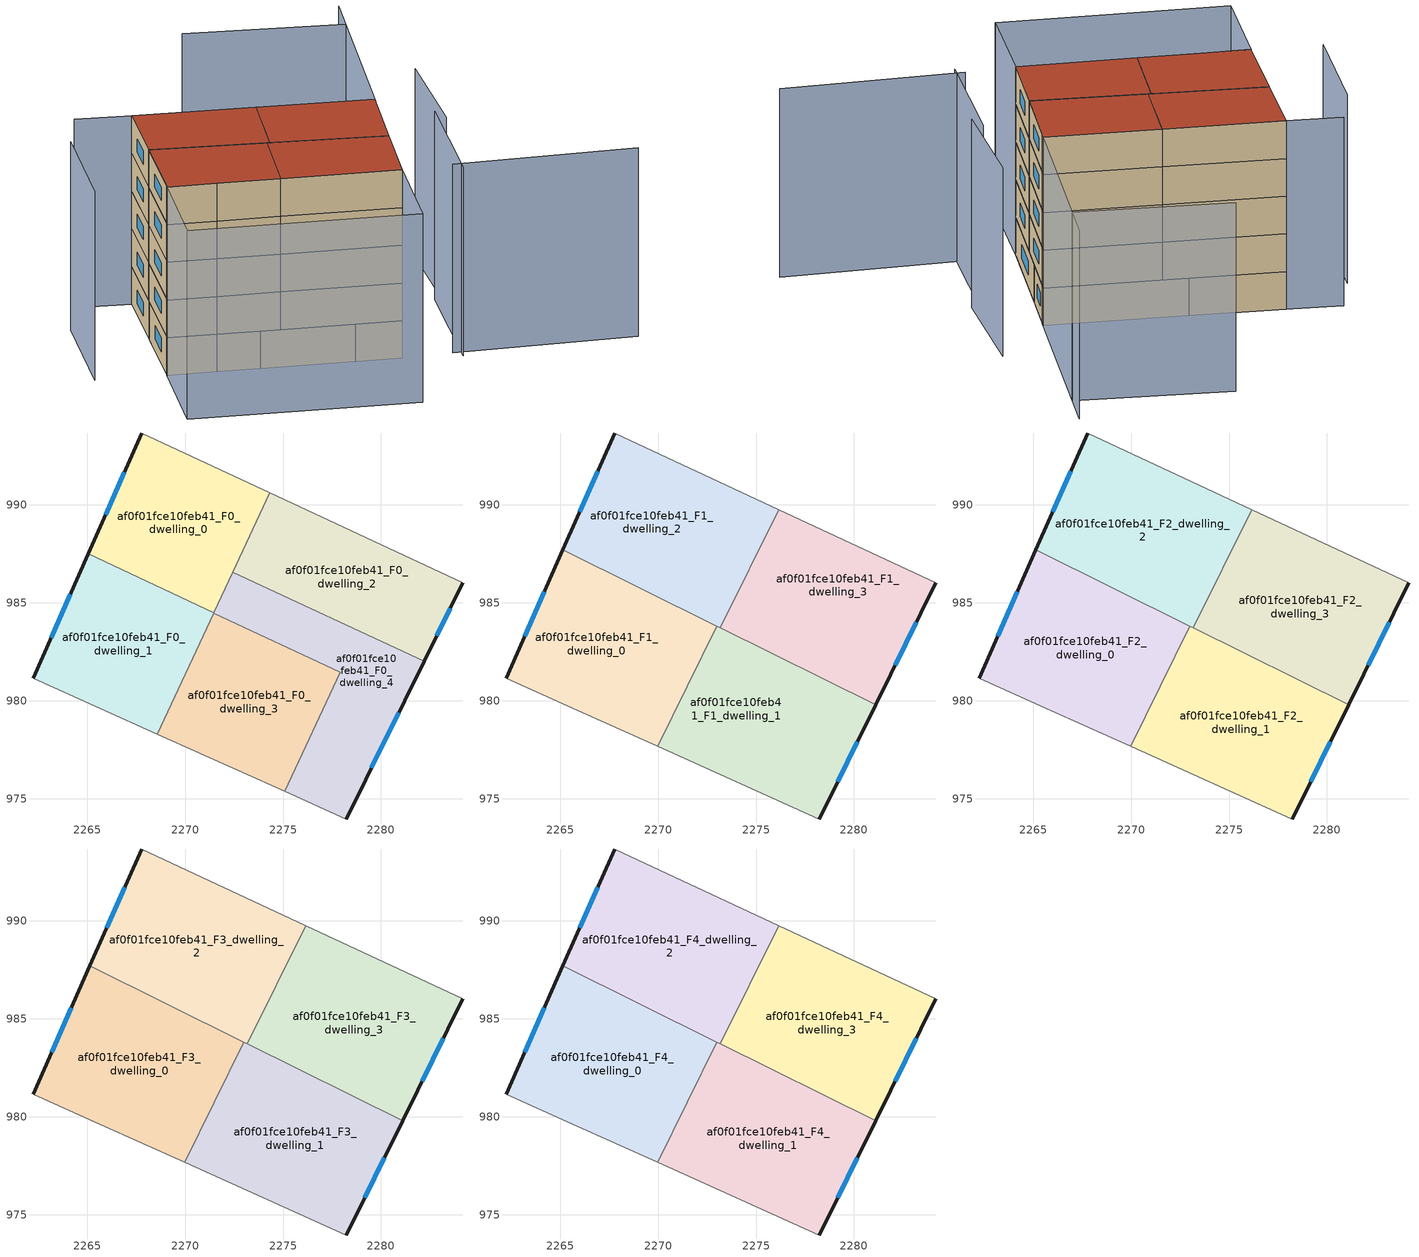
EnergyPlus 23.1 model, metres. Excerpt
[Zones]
af0f01fce10feb41_F0_dwelling_0
 floor ground (EU_floor_Construction): 2274.33,990.61 2271.47,984.49 2265.05,987.49 2267.78,993.66 z0
 wall outside (EU_wall_Construction): 2267.78,993.66 2265.05,987.49 z0:3
 wall to af0f01fce10feb41_F0_dwelling_1 (EU_wall_Construction): 2265.05,987.49 2271.47,984.49 z0:3
 wall adiabatic (EU_wall_Construction): 2274.33,990.61 2267.78,993.66 z0:3
 wall to af0f01fce10feb41_F0_dwelling_2 (EU_wall_Construction): 2272.44,986.57 2274.33,990.61 z0:3
 wall to af0f01fce10feb41_F0_dwelling_4 (EU_wall_Construction): 2271.47,984.49 2272.44,986.57 z0:3
 window (EU_Window_Construction): 2266.9,991.66 2265.94,989.5 z0.98:2.02
af0f01fce10feb41_F0_dwelling_1
 floor ground (EU_floor_Construction): 2271.47,984.49 2268.58,978.3 2265.65,979.62 2262.25,981.16 2265.05,987.49 z0
 wall outside (EU_wall_Construction): 2265.05,987.49 2262.25,981.16 z0:3
 wall adiabatic (EU_wall_Construction): 2262.25,981.16 2265.65,979.62 2268.58,978.3 z0:3
 wall to af0f01fce10feb41_F0_dwelling_3 (EU_wall_Construction): 2268.58,978.3 2271.46,984.48 z0:3
 wall to af0f01fce10feb41_F0_dwelling_4 (EU_wall_Construction): 2271.46,984.48 2271.47,984.49 z0:3
 window (EU_Window_Construction): 2264.14,985.43 2263.16,983.22 z0.98:2.02
af0f01fce10feb41_F0_dwelling_2
 floor ground (EU_floor_Construction): 2284.17,986.01 2282.2,982.01 2272.44,986.57 2274.33,990.61 z0
 wall outside (EU_wall_Construction): 2282.2,982.01 2284.17,986.01 z0:3
 wall to af0f01fce10feb41_F0_dwelling_4 (EU_wall_Construction): 2272.44,986.57 2282.2,982.01 z0:3
 wall adiabatic (EU_wall_Construction): 2284.17,986.01 2274.33,990.61 z0:3
 window (EU_Window_Construction): 2282.84,983.31 2283.53,984.71 z0.98:2.02
af0f01fce10feb41_F0_dwelling_3
 floor ground (EU_floor_Construction): 2277.93,981.46 2275.08,975.37 2268.58,978.3 2271.46,984.48 z0
 wall to af0f01fce10feb41_F0_dwelling_4 (EU_wall_Construction): 2275.08,975.37 2277.93,981.46 2271.46,984.48 z0:3
 wall adiabatic (EU_wall_Construction): 2268.58,978.3 2275.08,975.37 z0:3
af0f01fce10feb41_F0_dwelling_4
 floor ground (EU_floor_Construction): 2282.2,982.01 2278.22,973.96 2275.08,975.37 2277.93,981.46 2271.46,984.48 2272.44,986.57 z0
 wall outside (EU_wall_Construction): 2278.22,973.96 2282.2,982.01 z0:3
 wall adiabatic (EU_wall_Construction): 2275.08,975.37 2278.22,973.96 z0:3
 window (EU_Window_Construction): 2279.51,976.58 2280.9,979.39 z0.98:2.02
af0f01fce10feb41_F1_dwelling_0
 floor to af0f01fce10feb41_F0_dwelling_1 (EU_floor_Construction): 2271.47,984.49 2268.58,978.3 2265.65,979.62 2262.25,981.16 2265.05,987.49 z3
 floor to af0f01fce10feb41_F0_dwelling_0 (EU_floor_Construction): 2271.5,984.55 2271.47,984.49 2265.05,987.49 2265.15,987.7 z3
 floor to af0f01fce10feb41_F0_dwelling_3 (EU_floor_Construction): 2272.99,983.77 2269.97,977.67 2268.58,978.3 2271.46,984.48 z3
 floor to af0f01fce10feb41_F0_dwelling_4 (EU_floor_Construction): 2273.01,983.81 2272.99,983.77 2271.46,984.48 2271.5,984.55 z3
 wall outside (EU_wall_Construction): 2265.15,987.7 2262.25,981.16 z3:6
 wall to af0f01fce10feb41_F1_dwelling_1 (EU_wall_Construction): 2269.97,977.67 2273.01,983.81 z3:6
 wall adiabatic (EU_wall_Construction): 2262.25,981.16 2265.65,979.62 2269.97,977.67 z3:6
 wall to af0f01fce10feb41_F1_dwelling_2 (EU_wall_Construction): 2273.01,983.81 2265.15,987.7 z3:6
 window (EU_Window_Construction): 2264.2,985.57 2263.19,983.28 z3.98:5.02
af0f01fce10feb41_F1_dwelling_1
 floor to af0f01fce10feb41_F0_dwelling_3 (EU_floor_Construction): 2277.89,981.39 2275.09,975.37 2269.97,977.67 2272.99,983.77 2274.82,982.91 z3
 floor to af0f01fce10feb41_F0_dwelling_4 (EU_floor_Construction): 2281.1,979.8 2278.22,973.96 2275.09,975.37 2277.89,981.39 z3; 2274.82,982.91 2272.99,983.77 2273.01,983.81 z3
 wall outside (EU_wall_Construction): 2278.22,973.96 2281.1,979.8 z3:6
 wall adiabatic (EU_wall_Construction): 2269.97,977.67 2278.22,973.96 z3:6
 wall to af0f01fce10feb41_F1_dwelling_3 (EU_wall_Construction): 2281.1,979.8 2273.18,983.72 z3:6
 wall to af0f01fce10feb41_F1_dwelling_2 (EU_wall_Construction): 2273.18,983.72 2273.01,983.81 z3:6
 window (EU_Window_Construction): 2279.16,975.86 2280.17,977.9 z3.98:5.02
af0f01fce10feb41_F1_dwelling_2
 floor to af0f01fce10feb41_F0_dwelling_0 (EU_floor_Construction): 2274.33,990.61 2271.5,984.55 2265.15,987.7 2267.78,993.66 z3
 floor to af0f01fce10feb41_F0_dwelling_2 (EU_floor_Construction): 2276.17,989.75 2274.19,985.75 2272.44,986.57 2274.33,990.61 z3
 floor to af0f01fce10feb41_F0_dwelling_4 (EU_floor_Construction): 2274.19,985.75 2273.18,983.72 2271.5,984.55 2272.44,986.57 z3
 wall outside (EU_wall_Construction): 2267.78,993.66 2265.15,987.7 z3:6
 wall adiabatic (EU_wall_Construction): 2276.17,989.75 2267.78,993.66 z3:6
 wall to af0f01fce10feb41_F1_dwelling_3 (EU_wall_Construction): 2273.18,983.72 2276.17,989.75 z3:6
 window (EU_Window_Construction): 2266.93,991.72 2266,989.64 z3.98:5.02
af0f01fce10feb41_F1_dwelling_3
 floor to af0f01fce10feb41_F0_dwelling_2 (EU_floor_Construction): 2284.17,986.01 2282.2,982.01 2274.19,985.75 2276.17,989.75 z3
 floor to af0f01fce10feb41_F0_dwelling_3 (EU_floor_Construction): 2277.93,981.46 2277.89,981.39 2274.82,982.91 z3
 floor to af0f01fce10feb41_F0_dwelling_4 (EU_floor_Construction): 2282.2,982.01 2281.1,979.8 2277.89,981.39 2277.93,981.46 2274.82,982.91 2273.18,983.72 2274.19,985.75 z3
 wall outside (EU_wall_Construction): 2281.1,979.8 2284.17,986.01 z3:6
 wall adiabatic (EU_wall_Construction): 2284.17,986.01 2276.17,989.75 z3:6
 window (EU_Window_Construction): 2282.1,981.82 2283.17,983.99 z3.98:5.02
af0f01fce10feb41_F2_dwelling_0
 floor to af0f01fce10feb41_F1_dwelling_0 (EU_floor_Construction): 2273.01,983.81 2269.97,977.67 2265.65,979.62 2262.25,981.16 2265.15,987.7 z6
 wall outside (EU_wall_Construction): 2265.15,987.7 2262.25,981.16 z6:9
 wall to af0f01fce10feb41_F2_dwelling_1 (EU_wall_Construction): 2269.97,977.67 2273.01,983.81 z6:9
 wall adiabatic (EU_wall_Construction): 2262.25,981.16 2265.65,979.62 2269.97,977.67 z6:9
 wall to af0f01fce10feb41_F2_dwelling_2 (EU_wall_Construction): 2273.01,983.81 2265.15,987.7 z6:9
 window (EU_Window_Construction): 2264.2,985.57 2263.19,983.28 z6.98:8.02
af0f01fce10feb41_F2_dwelling_1
 floor to af0f01fce10feb41_F1_dwelling_1 (EU_floor_Construction): 2281.1,979.8 2278.22,973.96 2269.97,977.67 2273.01,983.81 z6
 wall outside (EU_wall_Construction): 2278.22,973.96 2281.1,979.8 z6:9
 wall adiabatic (EU_wall_Construction): 2269.97,977.67 2278.22,973.96 z6:9
 wall to af0f01fce10feb41_F2_dwelling_3 (EU_wall_Construction): 2281.1,979.8 2273.18,983.72 z6:9
 wall to af0f01fce10feb41_F2_dwelling_2 (EU_wall_Construction): 2273.18,983.72 2273.01,983.81 z6:9
 window (EU_Window_Construction): 2279.16,975.86 2280.17,977.9 z6.98:8.02
af0f01fce10feb41_F2_dwelling_2
 floor to af0f01fce10feb41_F1_dwelling_2 (EU_floor_Construction): 2276.17,989.75 2273.18,983.72 2265.15,987.7 2267.78,993.66 z6
 wall outside (EU_wall_Construction): 2267.78,993.66 2265.15,987.7 z6:9
 wall adiabatic (EU_wall_Construction): 2276.17,989.75 2267.78,993.66 z6:9
 wall to af0f01fce10feb41_F2_dwelling_3 (EU_wall_Construction): 2273.18,983.72 2276.17,989.75 z6:9
 window (EU_Window_Construction): 2266.93,991.72 2266,989.64 z6.98:8.02
af0f01fce10feb41_F2_dwelling_3
 floor to af0f01fce10feb41_F1_dwelling_3 (EU_floor_Construction): 2284.17,986.01 2281.1,979.8 2273.18,983.72 2276.17,989.75 z6
 wall outside (EU_wall_Construction): 2281.1,979.8 2284.17,986.01 z6:9
 wall adiabatic (EU_wall_Construction): 2284.17,986.01 2276.17,989.75 z6:9
 window (EU_Window_Construction): 2282.1,981.82 2283.17,983.99 z6.98:8.02
af0f01fce10feb41_F3_dwelling_0
 floor to af0f01fce10feb41_F2_dwelling_0 (EU_floor_Construction): 2273.01,983.81 2269.97,977.67 2265.65,979.62 2262.25,981.16 2265.15,987.7 z9
 wall outside (EU_wall_Construction): 2265.15,987.7 2262.25,981.16 z9:12
 wall to af0f01fce10feb41_F3_dwelling_1 (EU_wall_Construction): 2269.97,977.67 2273.01,983.81 z9:12
 wall adiabatic (EU_wall_Construction): 2262.25,981.16 2265.65,979.62 2269.97,977.67 z9:12
 wall to af0f01fce10feb41_F3_dwelling_2 (EU_wall_Construction): 2273.01,983.81 2265.15,987.7 z9:12
 window (EU_Window_Construction): 2264.2,985.57 2263.19,983.28 z9.98:11.02
af0f01fce10feb41_F3_dwelling_1
 floor to af0f01fce10feb41_F2_dwelling_1 (EU_floor_Construction): 2281.1,979.8 2278.22,973.96 2269.97,977.67 2273.01,983.81 z9
 wall outside (EU_wall_Construction): 2278.22,973.96 2281.1,979.8 z9:12
 wall adiabatic (EU_wall_Construction): 2269.97,977.67 2278.22,973.96 z9:12
 wall to af0f01fce10feb41_F3_dwelling_3 (EU_wall_Construction): 2281.1,979.8 2273.18,983.72 z9:12
 wall to af0f01fce10feb41_F3_dwelling_2 (EU_wall_Construction): 2273.18,983.72 2273.01,983.81 z9:12
 window (EU_Window_Construction): 2279.16,975.86 2280.17,977.9 z9.98:11.02
af0f01fce10feb41_F3_dwelling_2
 floor to af0f01fce10feb41_F2_dwelling_2 (EU_floor_Construction): 2276.17,989.75 2273.18,983.72 2265.15,987.7 2267.78,993.66 z9
 wall outside (EU_wall_Construction): 2267.78,993.66 2265.15,987.7 z9:12
 wall adiabatic (EU_wall_Construction): 2276.17,989.75 2267.78,993.66 z9:12
 wall to af0f01fce10feb41_F3_dwelling_3 (EU_wall_Construction): 2273.18,983.72 2276.17,989.75 z9:12
 window (EU_Window_Construction): 2266.93,991.72 2266,989.64 z9.98:11.02
af0f01fce10feb41_F3_dwelling_3
 floor to af0f01fce10feb41_F2_dwelling_3 (EU_floor_Construction): 2284.17,986.01 2281.1,979.8 2273.18,983.72 2276.17,989.75 z9
 wall outside (EU_wall_Construction): 2281.1,979.8 2284.17,986.01 z9:12
 wall adiabatic (EU_wall_Construction): 2284.17,986.01 2276.17,989.75 z9:12
 window (EU_Window_Construction): 2282.1,981.82 2283.17,983.99 z9.98:11.02
af0f01fce10feb41_F4_dwelling_0
 floor to af0f01fce10feb41_F3_dwelling_0 (EU_floor_Construction): 2273.01,983.81 2269.97,977.67 2265.65,979.62 2262.25,981.16 2265.15,987.7 z12
 wall outside (EU_wall_Construction): 2265.15,987.7 2262.25,981.16 z12:15
 wall to af0f01fce10feb41_F4_dwelling_1 (EU_wall_Construction): 2269.97,977.67 2273.01,983.81 z12:15
 wall adiabatic (EU_wall_Construction): 2262.25,981.16 2265.65,979.62 2269.97,977.67 z12:15
 wall to af0f01fce10feb41_F4_dwelling_2 (EU_wall_Construction): 2273.01,983.81 2265.15,987.7 z12:15
 window (EU_Window_Construction): 2264.2,985.57 2263.19,983.28 z12.98:14.02
 roof outside (EU_roof_Construction): 2269.97,977.67 2273.01,983.81 2265.15,987.7 2262.25,981.16 2265.65,979.62 z15
af0f01fce10feb41_F4_dwelling_1
 floor to af0f01fce10feb41_F3_dwelling_1 (EU_floor_Construction): 2281.1,979.8 2278.22,973.96 2269.97,977.67 2273.01,983.81 z12
 wall outside (EU_wall_Construction): 2278.22,973.96 2281.1,979.8 z12:15
 wall adiabatic (EU_wall_Construction): 2269.97,977.67 2278.22,973.96 z12:15
 wall to af0f01fce10feb41_F4_dwelling_3 (EU_wall_Construction): 2281.1,979.8 2273.18,983.72 z12:15
 wall to af0f01fce10feb41_F4_dwelling_2 (EU_wall_Construction): 2273.18,983.72 2273.01,983.81 z12:15
 window (EU_Window_Construction): 2279.16,975.86 2280.17,977.9 z12.98:14.02
 roof outside (EU_roof_Construction): 2278.22,973.96 2281.1,979.8 2273.01,983.81 2269.97,977.67 z15
af0f01fce10feb41_F4_dwelling_2
 floor to af0f01fce10feb41_F3_dwelling_2 (EU_floor_Construction): 2276.17,989.75 2273.18,983.72 2265.15,987.7 2267.78,993.66 z12
 wall outside (EU_wall_Construction): 2267.78,993.66 2265.15,987.7 z12:15
 wall adiabatic (EU_wall_Construction): 2276.17,989.75 2267.78,993.66 z12:15
 wall to af0f01fce10feb41_F4_dwelling_3 (EU_wall_Construction): 2273.18,983.72 2276.17,989.75 z12:15
 window (EU_Window_Construction): 2266.93,991.72 2266,989.64 z12.98:14.02
 roof outside (EU_roof_Construction): 2273.18,983.72 2276.17,989.75 2267.78,993.66 2265.15,987.7 z15
af0f01fce10feb41_F4_dwelling_3
 floor to af0f01fce10feb41_F3_dwelling_3 (EU_floor_Construction): 2284.17,986.01 2281.1,979.8 2273.18,983.72 2276.17,989.75 z12
 wall outside (EU_wall_Construction): 2281.1,979.8 2284.17,986.01 z12:15
 wall adiabatic (EU_wall_Construction): 2284.17,986.01 2276.17,989.75 z12:15
 window (EU_Window_Construction): 2282.1,981.82 2283.17,983.99 z12.98:14.02
 roof outside (EU_roof_Construction): 2281.1,979.8 2284.17,986.01 2276.17,989.75 2273.18,983.72 z15
shading: 2281.91,972.74 2294.8,967.45 / 2282.19,971.81 2286.49,981.63 / 2286.52,980.24 2289.91,989.06 / 2261.32,992.21 2257.4,983.51 / 2292.03,1001.93 2284,985.66 / 2284,985.66 2263.98,995.54 / 2290.51,998.82 2279.62,1004.18 / 2258.8,973.59 2262.29,981.24 / 2262.29,981.24 2278.22,973.96 / 2278.22,973.96 2274.73,966.32 / 2274.73,966.32 2258.8,973.59 z0:15
[Building]
EU S2 Campaign: North Axis=0; Terrain=City; Solar Distribution=FullExterior
[Site:Location]
Bologna: Latitude=44.5; Longitude=11.25; Time Zone=1; Elevation=37
[SizingPeriod:WeatherFileDays]
AnnualSizingPeriod: Begin Month=1; Begin Day of Month=1; End Month=12; End Day of Month=31; Day of Week for Start Day=Monday; Use Weather File Daylight Saving Period=No; Use Weather File Rain and Snow Indicators=No
[MATERIAL]
EU_InternalMass_Material: Roughness=MediumRough; Thickness=0.1; Conductivity=1; Density=1800; Specific Heat=900; Thermal Absorptance=0.9; Solar Absorptance=0.7; Visible Absorptance=0.7
[MATERIAL:NOMASS] Roughness=MediumRough; Thermal Absorptance=0.9; Solar Absorptance=0.7; Visible Absorptance=0.7
Name | Thermal Resistance
EU_wall_NoMass | 0.905828
EU_roof_NoMass | 0.37593
EU_floor_NoMass | 0.67114
[WINDOWMATERIAL:SIMPLEGLAZINGSYSTEM]
EU_Window_SimpleGlazing: UFactor=4.52486; Solar Heat Gain Coefficient=0.85; Visible Transmittance=0.85
[CONSTRUCTION]
EU_wall_Construction: EU_wall_NoMass
EU_roof_Construction: EU_roof_NoMass
EU_floor_Construction: EU_floor_NoMass
EU_Window_Construction: EU_Window_SimpleGlazing
EU_InternalMass_Construction: EU_InternalMass_Material
[ZONE] Type=1; Multiplier=1; Ceiling Height=autocalculate; Floor Area=autocalculate; Part of Total Floor Area=Yes
Name | Volume
af0f01fce10feb41_F0_dwelling_0 | 144.802
af0f01fce10feb41_F1_dwelling_0; af0f01fce10feb41_F2_dwelling_0; af0f01fce10feb41_F3_dwelling_0; af0f01fce10feb41_F4_dwelling_0 | 181.009
af0f01fce10feb41_F0_dwelling_1 | 144.812
af0f01fce10feb41_F1_dwelling_1; af0f01fce10feb41_F2_dwelling_1; af0f01fce10feb41_F3_dwelling_1; af0f01fce10feb41_F4_dwelling_1 | 181.003
af0f01fce10feb41_F0_dwelling_2 | 144.804
af0f01fce10feb41_F1_dwelling_2; af0f01fce10feb41_F2_dwelling_2; af0f01fce10feb41_F3_dwelling_2; af0f01fce10feb41_F4_dwelling_2 | 181.006
af0f01fce10feb41_F0_dwelling_3 | 144.79
af0f01fce10feb41_F1_dwelling_3; af0f01fce10feb41_F2_dwelling_3; af0f01fce10feb41_F3_dwelling_3; af0f01fce10feb41_F4_dwelling_3 | 180.994
af0f01fce10feb41_F0_dwelling_4 | 144.806
[INTERNALMASS] Construction=EU_InternalMass_Construction
Name | Zone or ZoneList | Surface Area
af0f01fce10feb41_F0_dwelling_0_EU_InternalMass | af0f01fce10feb41_F0_dwelling_0 | 48.268
af0f01fce10feb41_F0_dwelling_1_EU_InternalMass | af0f01fce10feb41_F0_dwelling_1 | 48.2707
af0f01fce10feb41_F0_dwelling_2_EU_InternalMass | af0f01fce10feb41_F0_dwelling_2 | 48.2656
af0f01fce10feb41_F0_dwelling_3_EU_InternalMass | af0f01fce10feb41_F0_dwelling_3 | 48.2645
af0f01fce10feb41_F0_dwelling_4_EU_InternalMass | af0f01fce10feb41_F0_dwelling_4 | 48.2687
af0f01fce10feb41_F1_dwelling_0_EU_InternalMass | af0f01fce10feb41_F1_dwelling_0 | 60.3377
af0f01fce10feb41_F1_dwelling_1_EU_InternalMass | af0f01fce10feb41_F1_dwelling_1 | 60.3346
af0f01fce10feb41_F1_dwelling_2_EU_InternalMass | af0f01fce10feb41_F1_dwelling_2 | 60.3359
af0f01fce10feb41_F1_dwelling_3_EU_InternalMass | af0f01fce10feb41_F1_dwelling_3 | 60.3328
af0f01fce10feb41_F2_dwelling_0_EU_InternalMass | af0f01fce10feb41_F2_dwelling_0 | 60.3377
af0f01fce10feb41_F2_dwelling_1_EU_InternalMass | af0f01fce10feb41_F2_dwelling_1 | 60.3346
af0f01fce10feb41_F2_dwelling_2_EU_InternalMass | af0f01fce10feb41_F2_dwelling_2 | 60.3359
af0f01fce10feb41_F2_dwelling_3_EU_InternalMass | af0f01fce10feb41_F2_dwelling_3 | 60.3328
af0f01fce10feb41_F3_dwelling_0_EU_InternalMass | af0f01fce10feb41_F3_dwelling_0 | 60.3377
af0f01fce10feb41_F3_dwelling_1_EU_InternalMass | af0f01fce10feb41_F3_dwelling_1 | 60.3346
af0f01fce10feb41_F3_dwelling_2_EU_InternalMass | af0f01fce10feb41_F3_dwelling_2 | 60.3359
af0f01fce10feb41_F3_dwelling_3_EU_InternalMass | af0f01fce10feb41_F3_dwelling_3 | 60.3328
af0f01fce10feb41_F4_dwelling_0_EU_InternalMass | af0f01fce10feb41_F4_dwelling_0 | 60.3377
af0f01fce10feb41_F4_dwelling_1_EU_InternalMass | af0f01fce10feb41_F4_dwelling_1 | 60.3346
af0f01fce10feb41_F4_dwelling_2_EU_InternalMass | af0f01fce10feb41_F4_dwelling_2 | 60.3359
af0f01fce10feb41_F4_dwelling_3_EU_InternalMass | af0f01fce10feb41_F4_dwelling_3 | 60.3328
[OTHEREQUIPMENT] Fuel Type=Electricity; Design Level Calculation Method=Watts/Area; Power per Zone Floor Area=1; Fraction Latent=0; Fraction Radiant=0; Fraction Lost=0; Carbon Dioxide Generation Rate=0; EndUse Subcategory=EU_Step8_InternalGains
Name | Zone or ZoneList or Space or SpaceList | Schedule
EU_Step8_InternalGain_af0f01fce10feb41_F0_dwelling_0_f000 | af0f01fce10feb41_F0_dwelling_0 | EU_Step8_GainSchedule_af0f01fce10feb41_F0_dwelling_0_f000
EU_Step8_InternalGain_af0f01fce10feb41_F0_dwelling_1_f000 | af0f01fce10feb41_F0_dwelling_1 | EU_Step8_GainSchedule_af0f01fce10feb41_F0_dwelling_1_f000
EU_Step8_InternalGain_af0f01fce10feb41_F0_dwelling_2_f000 | af0f01fce10feb41_F0_dwelling_2 | EU_Step8_GainSchedule_af0f01fce10feb41_F0_dwelling_2_f000
EU_Step8_InternalGain_af0f01fce10feb41_F0_dwelling_3_f000 | af0f01fce10feb41_F0_dwelling_3 | EU_Step8_GainSchedule_af0f01fce10feb41_F0_dwelling_3_f000
EU_Step8_InternalGain_af0f01fce10feb41_F0_dwelling_4_f000 | af0f01fce10feb41_F0_dwelling_4 | EU_Step8_GainSchedule_af0f01fce10feb41_F0_dwelling_4_f000
EU_Step8_InternalGain_af0f01fce10feb41_F1_dwelling_0_f000 | af0f01fce10feb41_F1_dwelling_0 | EU_Step8_GainSchedule_af0f01fce10feb41_F1_dwelling_0_f000
EU_Step8_InternalGain_af0f01fce10feb41_F1_dwelling_1_f000 | af0f01fce10feb41_F1_dwelling_1 | EU_Step8_GainSchedule_af0f01fce10feb41_F1_dwelling_1_f000
EU_Step8_InternalGain_af0f01fce10feb41_F1_dwelling_2_f000 | af0f01fce10feb41_F1_dwelling_2 | EU_Step8_GainSchedule_af0f01fce10feb41_F1_dwelling_2_f000
EU_Step8_InternalGain_af0f01fce10feb41_F1_dwelling_3_f000 | af0f01fce10feb41_F1_dwelling_3 | EU_Step8_GainSchedule_af0f01fce10feb41_F1_dwelling_3_f000
EU_Step8_InternalGain_af0f01fce10feb41_F2_dwelling_0_f000 | af0f01fce10feb41_F2_dwelling_0 | EU_Step8_GainSchedule_af0f01fce10feb41_F2_dwelling_0_f000
EU_Step8_InternalGain_af0f01fce10feb41_F2_dwelling_1_f000 | af0f01fce10feb41_F2_dwelling_1 | EU_Step8_GainSchedule_af0f01fce10feb41_F2_dwelling_1_f000
EU_Step8_InternalGain_af0f01fce10feb41_F2_dwelling_2_f000 | af0f01fce10feb41_F2_dwelling_2 | EU_Step8_GainSchedule_af0f01fce10feb41_F2_dwelling_2_f000
EU_Step8_InternalGain_af0f01fce10feb41_F2_dwelling_3_f000 | af0f01fce10feb41_F2_dwelling_3 | EU_Step8_GainSchedule_af0f01fce10feb41_F2_dwelling_3_f000
EU_Step8_InternalGain_af0f01fce10feb41_F3_dwelling_0_f000 | af0f01fce10feb41_F3_dwelling_0 | EU_Step8_GainSchedule_af0f01fce10feb41_F3_dwelling_0_f000
EU_Step8_InternalGain_af0f01fce10feb41_F3_dwelling_1_f000 | af0f01fce10feb41_F3_dwelling_1 | EU_Step8_GainSchedule_af0f01fce10feb41_F3_dwelling_1_f000
EU_Step8_InternalGain_af0f01fce10feb41_F3_dwelling_2_f000 | af0f01fce10feb41_F3_dwelling_2 | EU_Step8_GainSchedule_af0f01fce10feb41_F3_dwelling_2_f000
EU_Step8_InternalGain_af0f01fce10feb41_F3_dwelling_3_f000 | af0f01fce10feb41_F3_dwelling_3 | EU_Step8_GainSchedule_af0f01fce10feb41_F3_dwelling_3_f000
EU_Step8_InternalGain_af0f01fce10feb41_F4_dwelling_0_f000 | af0f01fce10feb41_F4_dwelling_0 | EU_Step8_GainSchedule_af0f01fce10feb41_F4_dwelling_0_f000
EU_Step8_InternalGain_af0f01fce10feb41_F4_dwelling_1_f000 | af0f01fce10feb41_F4_dwelling_1 | EU_Step8_GainSchedule_af0f01fce10feb41_F4_dwelling_1_f000
EU_Step8_InternalGain_af0f01fce10feb41_F4_dwelling_2_f000 | af0f01fce10feb41_F4_dwelling_2 | EU_Step8_GainSchedule_af0f01fce10feb41_F4_dwelling_2_f000
EU_Step8_InternalGain_af0f01fce10feb41_F4_dwelling_3_f000 | af0f01fce10feb41_F4_dwelling_3 | EU_Step8_GainSchedule_af0f01fce10feb41_F4_dwelling_3_f000
[ZONEVENTILATION:DESIGNFLOWRATE] Schedule=EU_AlwaysOn; Design Flow Rate Calculation Method=AirChanges/Hour; Air Changes per Hour=0.73129; Ventilation Type=Natural; Fan Pressure Rise=0; Fan Total Efficiency=1; Constant Term Coefficient=1; Temperature Term Coefficient=0; Velocity Term Coefficient=0; Velocity Squared Term Coefficient=0; Minimum Indoor Temperature=-100; Maximum Indoor Temperature=100; Delta Temperature=-100; Minimum Outdoor Temperature=-100; Maximum Outdoor Temperature=100; Maximum Wind Speed=40
Name | Zone or ZoneList or Space or SpaceList
EU_ConstantAir_af0f01fce10feb41_F0_dwelling_0 | af0f01fce10feb41_F0_dwelling_0
EU_ConstantAir_af0f01fce10feb41_F0_dwelling_1 | af0f01fce10feb41_F0_dwelling_1
EU_ConstantAir_af0f01fce10feb41_F0_dwelling_2 | af0f01fce10feb41_F0_dwelling_2
EU_ConstantAir_af0f01fce10feb41_F0_dwelling_3 | af0f01fce10feb41_F0_dwelling_3
EU_ConstantAir_af0f01fce10feb41_F0_dwelling_4 | af0f01fce10feb41_F0_dwelling_4
EU_ConstantAir_af0f01fce10feb41_F1_dwelling_0 | af0f01fce10feb41_F1_dwelling_0
EU_ConstantAir_af0f01fce10feb41_F1_dwelling_1 | af0f01fce10feb41_F1_dwelling_1
EU_ConstantAir_af0f01fce10feb41_F1_dwelling_2 | af0f01fce10feb41_F1_dwelling_2
EU_ConstantAir_af0f01fce10feb41_F1_dwelling_3 | af0f01fce10feb41_F1_dwelling_3
EU_ConstantAir_af0f01fce10feb41_F2_dwelling_0 | af0f01fce10feb41_F2_dwelling_0
EU_ConstantAir_af0f01fce10feb41_F2_dwelling_1 | af0f01fce10feb41_F2_dwelling_1
EU_ConstantAir_af0f01fce10feb41_F2_dwelling_2 | af0f01fce10feb41_F2_dwelling_2
EU_ConstantAir_af0f01fce10feb41_F2_dwelling_3 | af0f01fce10feb41_F2_dwelling_3
EU_ConstantAir_af0f01fce10feb41_F3_dwelling_0 | af0f01fce10feb41_F3_dwelling_0
EU_ConstantAir_af0f01fce10feb41_F3_dwelling_1 | af0f01fce10feb41_F3_dwelling_1
EU_ConstantAir_af0f01fce10feb41_F3_dwelling_2 | af0f01fce10feb41_F3_dwelling_2
EU_ConstantAir_af0f01fce10feb41_F3_dwelling_3 | af0f01fce10feb41_F3_dwelling_3
EU_ConstantAir_af0f01fce10feb41_F4_dwelling_0 | af0f01fce10feb41_F4_dwelling_0
EU_ConstantAir_af0f01fce10feb41_F4_dwelling_1 | af0f01fce10feb41_F4_dwelling_1
EU_ConstantAir_af0f01fce10feb41_F4_dwelling_2 | af0f01fce10feb41_F4_dwelling_2
EU_ConstantAir_af0f01fce10feb41_F4_dwelling_3 | af0f01fce10feb41_F4_dwelling_3
[HVACTEMPLATE:THERMOSTAT] Constant Heating Setpoint=20; Constant Cooling Setpoint=50
EU_HeatOnly_af0f01fce10feb41_F0_dwelling_0; EU_HeatOnly_af0f01fce10feb41_F0_dwelling_1; EU_HeatOnly_af0f01fce10feb41_F0_dwelling_2; EU_HeatOnly_af0f01fce10feb41_F0_dwelling_3; EU_HeatOnly_af0f01fce10feb41_F0_dwelling_4; EU_HeatOnly_af0f01fce10feb41_F1_dwelling_0; EU_HeatOnly_af0f01fce10feb41_F1_dwelling_1; EU_HeatOnly_af0f01fce10feb41_F1_dwelling_2; EU_HeatOnly_af0f01fce10feb41_F1_dwelling_3; EU_HeatOnly_af0f01fce10feb41_F2_dwelling_0; EU_HeatOnly_af0f01fce10feb41_F2_dwelling_1; EU_HeatOnly_af0f01fce10feb41_F2_dwelling_2; EU_HeatOnly_af0f01fce10feb41_F2_dwelling_3; EU_HeatOnly_af0f01fce10feb41_F3_dwelling_0; EU_HeatOnly_af0f01fce10feb41_F3_dwelling_1; EU_HeatOnly_af0f01fce10feb41_F3_dwelling_2; EU_HeatOnly_af0f01fce10feb41_F3_dwelling_3; EU_HeatOnly_af0f01fce10feb41_F4_dwelling_0; EU_HeatOnly_af0f01fce10feb41_F4_dwelling_1; EU_HeatOnly_af0f01fce10feb41_F4_dwelling_2; EU_HeatOnly_af0f01fce10feb41_F4_dwelling_3
[HVACTEMPLATE:ZONE:IDEALLOADSAIRSYSTEM] System Availability Schedule=EU_AlwaysOn; Maximum Heating Supply Air Temperature=50; Minimum Cooling Supply Air Temperature=13; Maximum Heating Supply Air Humidity Ratio=0.0156; Minimum Cooling Supply Air Humidity Ratio=0.0077; Heating Limit=NoLimit; Cooling Limit=NoLimit; Heating Availability Schedule=EU_AlwaysOn; Cooling Availability Schedule=EU_CoolingOff; Dehumidification Control Type=ConstantSensibleHeatRatio; Cooling Sensible Heat Ratio=0.7; Dehumidification Setpoint=60; Humidification Control Type=None; Humidification Setpoint=30; Outdoor Air Method=None; Outdoor Air Flow Rate per Person=0.00944; Outdoor Air Flow Rate per Zone Floor Area=0; Outdoor Air Flow Rate per Zone=0; Demand Controlled Ventilation Type=None; Outdoor Air Economizer Type=NoEconomizer; Heat Recovery Type=None; Sensible Heat Recovery Effectiveness=0.7; Latent Heat Recovery Effectiveness=0.65
Name | Template Thermostat
af0f01fce10feb41_F0_dwelling_0 | EU_HeatOnly_af0f01fce10feb41_F0_dwelling_0
af0f01fce10feb41_F0_dwelling_1 | EU_HeatOnly_af0f01fce10feb41_F0_dwelling_1
af0f01fce10feb41_F0_dwelling_2 | EU_HeatOnly_af0f01fce10feb41_F0_dwelling_2
af0f01fce10feb41_F0_dwelling_3 | EU_HeatOnly_af0f01fce10feb41_F0_dwelling_3
af0f01fce10feb41_F0_dwelling_4 | EU_HeatOnly_af0f01fce10feb41_F0_dwelling_4
af0f01fce10feb41_F1_dwelling_0 | EU_HeatOnly_af0f01fce10feb41_F1_dwelling_0
af0f01fce10feb41_F1_dwelling_1 | EU_HeatOnly_af0f01fce10feb41_F1_dwelling_1
af0f01fce10feb41_F1_dwelling_2 | EU_HeatOnly_af0f01fce10feb41_F1_dwelling_2
af0f01fce10feb41_F1_dwelling_3 | EU_HeatOnly_af0f01fce10feb41_F1_dwelling_3
af0f01fce10feb41_F2_dwelling_0 | EU_HeatOnly_af0f01fce10feb41_F2_dwelling_0
af0f01fce10feb41_F2_dwelling_1 | EU_HeatOnly_af0f01fce10feb41_F2_dwelling_1
af0f01fce10feb41_F2_dwelling_2 | EU_HeatOnly_af0f01fce10feb41_F2_dwelling_2
af0f01fce10feb41_F2_dwelling_3 | EU_HeatOnly_af0f01fce10feb41_F2_dwelling_3
af0f01fce10feb41_F3_dwelling_0 | EU_HeatOnly_af0f01fce10feb41_F3_dwelling_0
af0f01fce10feb41_F3_dwelling_1 | EU_HeatOnly_af0f01fce10feb41_F3_dwelling_1
af0f01fce10feb41_F3_dwelling_2 | EU_HeatOnly_af0f01fce10feb41_F3_dwelling_2
af0f01fce10feb41_F3_dwelling_3 | EU_HeatOnly_af0f01fce10feb41_F3_dwelling_3
af0f01fce10feb41_F4_dwelling_0 | EU_HeatOnly_af0f01fce10feb41_F4_dwelling_0
af0f01fce10feb41_F4_dwelling_1 | EU_HeatOnly_af0f01fce10feb41_F4_dwelling_1
af0f01fce10feb41_F4_dwelling_2 | EU_HeatOnly_af0f01fce10feb41_F4_dwelling_2
af0f01fce10feb41_F4_dwelling_3 | EU_HeatOnly_af0f01fce10feb41_F4_dwelling_3
[SIZING:ZONE] Zone Cooling Design Supply Air Temperature Input Method=SupplyAirTemperature; Zone Cooling Design Supply Air Temperature=13; Zone Heating Design Supply Air Temperature Input Method=SupplyAirTemperature; Zone Heating Design Supply Air Temperature=50; Zone Cooling Design Supply Air Humidity Ratio=0.008; Zone Heating Design Supply Air Humidity Ratio=0.008; Cooling Design Air Flow Method=DesignDay; Cooling Design Air Flow Rate=0; Cooling Minimum Air Flow per Zone Floor Area=0.000762; Cooling Minimum Air Flow=0; Cooling Minimum Air Flow Fraction=0.2; Heating Design Air Flow Method=DesignDay; Heating Design Air Flow Rate=0; Heating Maximum Air Flow per Zone Floor Area=0.002032; Heating Maximum Air Flow=0.141576; Heating Maximum Air Flow Fraction=0.3; Account for Dedicated Outdoor Air System=No; Dedicated Outdoor Air System Control Strategy=NeutralSupplyAir; Dedicated Outdoor Air Low Setpoint Temperature for Design=autosize; Dedicated Outdoor Air High Setpoint Temperature for Design=autosize; Zone Load Sizing Method=Sensible Load Only No Latent Load; Zone Latent Cooling Design Supply Air Humidity Ratio Input Method=HumidityRatioDifference; Zone Cooling Design Supply Air Humidity Ratio Difference=0.005; Zone Latent Heating Design Supply Air Humidity Ratio Input Method=HumidityRatioDifference; Zone Humidification Design Supply Air Humidity Ratio Difference=0.005
af0f01fce10feb41_F0_dwelling_0; af0f01fce10feb41_F0_dwelling_1; af0f01fce10feb41_F0_dwelling_2; af0f01fce10feb41_F0_dwelling_3; af0f01fce10feb41_F0_dwelling_4; af0f01fce10feb41_F1_dwelling_0; af0f01fce10feb41_F1_dwelling_1; af0f01fce10feb41_F1_dwelling_2; af0f01fce10feb41_F1_dwelling_3; af0f01fce10feb41_F2_dwelling_0; af0f01fce10feb41_F2_dwelling_1; af0f01fce10feb41_F2_dwelling_2; af0f01fce10feb41_F2_dwelling_3; af0f01fce10feb41_F3_dwelling_0; af0f01fce10feb41_F3_dwelling_1; af0f01fce10feb41_F3_dwelling_2; af0f01fce10feb41_F3_dwelling_3; af0f01fce10feb41_F4_dwelling_0; af0f01fce10feb41_F4_dwelling_1; af0f01fce10feb41_F4_dwelling_2; af0f01fce10feb41_F4_dwelling_3
[SCHEDULE:CONSTANT]
Name | Hourly Value
EU_AlwaysOn | 1
EU_CoolingOff | 0
[SCHEDULE:FILE] Column Number=1; Rows to Skip at Top=0; Number of Hours of Data=8760; Column Separator=Comma; Interpolate to Timestep=No; Minutes per Item=60; Adjust Schedule for Daylight Savings=Yes
Name | File
EU_Step8_GainSchedule_af0f01fce10feb41_F0_dwelling_0_f000 | ../../schedules/af0f01fce10feb41/af0f01fce10feb41_F0_dwelling_0_f000_gain.csv
EU_Step8_GainSchedule_af0f01fce10feb41_F0_dwelling_1_f000 | ../../schedules/af0f01fce10feb41/af0f01fce10feb41_F0_dwelling_1_f000_gain.csv
EU_Step8_GainSchedule_af0f01fce10feb41_F0_dwelling_2_f000 | ../../schedules/af0f01fce10feb41/af0f01fce10feb41_F0_dwelling_2_f000_gain.csv
EU_Step8_GainSchedule_af0f01fce10feb41_F0_dwelling_3_f000 | ../../schedules/af0f01fce10feb41/af0f01fce10feb41_F0_dwelling_3_f000_gain.csv
EU_Step8_GainSchedule_af0f01fce10feb41_F0_dwelling_4_f000 | ../../schedules/af0f01fce10feb41/af0f01fce10feb41_F0_dwelling_4_f000_gain.csv
EU_Step8_GainSchedule_af0f01fce10feb41_F1_dwelling_0_f000 | ../../schedules/af0f01fce10feb41/af0f01fce10feb41_F1_dwelling_0_f000_gain.csv
EU_Step8_GainSchedule_af0f01fce10feb41_F1_dwelling_1_f000 | ../../schedules/af0f01fce10feb41/af0f01fce10feb41_F1_dwelling_1_f000_gain.csv
EU_Step8_GainSchedule_af0f01fce10feb41_F1_dwelling_2_f000 | ../../schedules/af0f01fce10feb41/af0f01fce10feb41_F1_dwelling_2_f000_gain.csv
EU_Step8_GainSchedule_af0f01fce10feb41_F1_dwelling_3_f000 | ../../schedules/af0f01fce10feb41/af0f01fce10feb41_F1_dwelling_3_f000_gain.csv
EU_Step8_GainSchedule_af0f01fce10feb41_F2_dwelling_0_f000 | ../../schedules/af0f01fce10feb41/af0f01fce10feb41_F2_dwelling_0_f000_gain.csv
EU_Step8_GainSchedule_af0f01fce10feb41_F2_dwelling_1_f000 | ../../schedules/af0f01fce10feb41/af0f01fce10feb41_F2_dwelling_1_f000_gain.csv
EU_Step8_GainSchedule_af0f01fce10feb41_F2_dwelling_2_f000 | ../../schedules/af0f01fce10feb41/af0f01fce10feb41_F2_dwelling_2_f000_gain.csv
EU_Step8_GainSchedule_af0f01fce10feb41_F2_dwelling_3_f000 | ../../schedules/af0f01fce10feb41/af0f01fce10feb41_F2_dwelling_3_f000_gain.csv
EU_Step8_GainSchedule_af0f01fce10feb41_F3_dwelling_0_f000 | ../../schedules/af0f01fce10feb41/af0f01fce10feb41_F3_dwelling_0_f000_gain.csv
EU_Step8_GainSchedule_af0f01fce10feb41_F3_dwelling_1_f000 | ../../schedules/af0f01fce10feb41/af0f01fce10feb41_F3_dwelling_1_f000_gain.csv
EU_Step8_GainSchedule_af0f01fce10feb41_F3_dwelling_2_f000 | ../../schedules/af0f01fce10feb41/af0f01fce10feb41_F3_dwelling_2_f000_gain.csv
EU_Step8_GainSchedule_af0f01fce10feb41_F3_dwelling_3_f000 | ../../schedules/af0f01fce10feb41/af0f01fce10feb41_F3_dwelling_3_f000_gain.csv
EU_Step8_GainSchedule_af0f01fce10feb41_F4_dwelling_0_f000 | ../../schedules/af0f01fce10feb41/af0f01fce10feb41_F4_dwelling_0_f000_gain.csv
EU_Step8_GainSchedule_af0f01fce10feb41_F4_dwelling_1_f000 | ../../schedules/af0f01fce10feb41/af0f01fce10feb41_F4_dwelling_1_f000_gain.csv
EU_Step8_GainSchedule_af0f01fce10feb41_F4_dwelling_2_f000 | ../../schedules/af0f01fce10feb41/af0f01fce10feb41_F4_dwelling_2_f000_gain.csv
EU_Step8_GainSchedule_af0f01fce10feb41_F4_dwelling_3_f000 | ../../schedules/af0f01fce10feb41/af0f01fce10feb41_F4_dwelling_3_f000_gain.csv
